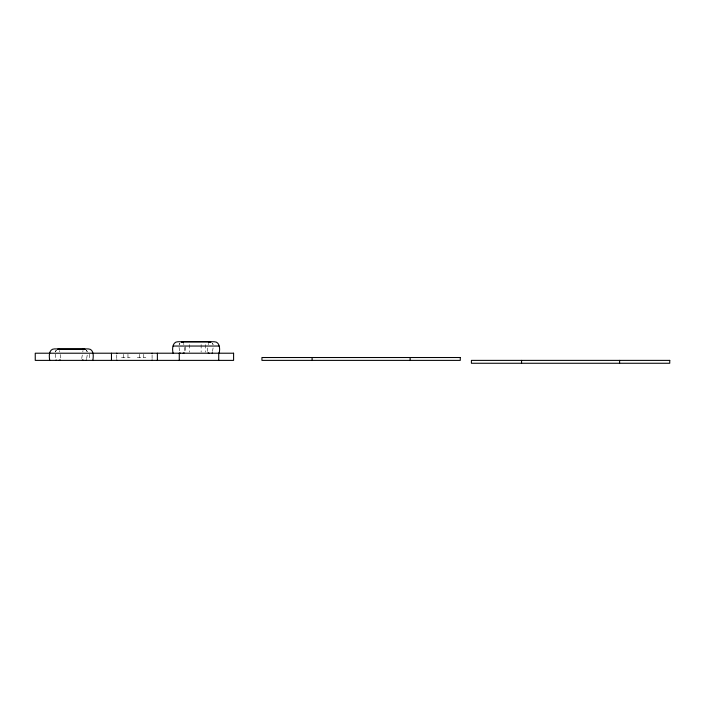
<?xml version="1.0" encoding="UTF-8"?>
<svg xmlns="http://www.w3.org/2000/svg" width="705" height="705" viewBox="0 0 705 705"><rect width="100%" height="100%" fill="white"/><g stroke="black" fill="none" stroke-linecap="round" stroke-linejoin="round"><path stroke-width="0.53" stroke-dasharray="3.52 2.64" d="M81.736 358.493L82.37 354.518M82.793 351.874L83.014 350.544M86.653 358.598L87.376 354.113M207.244 351.39L207.922 347.38M208.38 344.719L208.609 343.379M212.496 351.425L213.192 347.389M179.837 343.335L179.563 343.688A4.115 4.107 -90 0 0 179.132 344.463M121.524 357.523L130.099 357.523M137.308 357.523L145.882 357.523M212.399 343.335L212.672 343.688A4.115 4.107 -90 0 1 213.095 344.463M183.626 343.379L183.846 344.719M184.305 347.38L184.992 351.39M179.044 347.389L179.731 351.425M59.581 350.544L59.793 351.874M60.216 354.518L60.85 358.493M55.219 354.113L55.933 358.598M205.446 344.613L205.446 352.139M201.137 344.613L201.137 352.139M189.663 344.613L189.663 352.139M185.353 346.763L185.353 352.139M152.086 355.012L152.086 358.598M143.75 354.298L143.75 357.523M139.44 354.298L139.44 357.523M127.966 354.298L127.966 357.523M123.666 354.298L123.666 357.523M116.757 355.012L116.757 358.598M89.579 354.245L89.579 358.343M212.364 343.555A4.477 4.063 8.5 0 1 213.086 344.586M179.149 344.586A4.477 4.063 -8.5 0 1 179.872 343.555M86.257 350.173A4.3 4.292 -90 0 1 87.217 351.636M86.222 350.42A4.3 3.992 9.1 0 1 87.191 351.769M55.404 351.769A4.3 3.992 -9.1 0 1 56.365 350.42M55.378 351.636A4.3 4.292 90 0 1 56.33 350.173"/><path stroke-width="1.06" d="M173.157 353.214C171.932 349.442 172.364 341.52 178.057 341.74L214.179 341.74C219.872 341.52 220.295 349.442 219.07 353.214M86.371 360.387L86.442 359.947M212.196 353.214L212.267 352.773M173.157 346.04L219.07 346.04M58.594 349.301A4.3 3.992 -9.1 0 1 59.37 349.222L83.225 349.222A4.3 3.992 9.1 0 1 83.992 349.301M179.96 352.773L180.039 353.214M56.153 359.947L56.224 360.387M619.598 360.387L619.598 363.26M521.559 360.387L521.559 363.26M410.125 357.523L410.125 360.387M312.095 357.523L312.095 360.387M218.735 353.214L218.735 360.387M208.839 341.802L183.397 341.802M179.273 353.214L179.273 360.387M157.382 353.214L157.382 360.387M152.086 353.214L152.086 353.663M152.086 359.947L152.086 360.387M116.757 353.214L116.757 353.663M116.757 359.947L116.757 360.387M111.469 353.214L111.469 360.387M92.813 360.387C93.827 355.012 93.368 349.09 88.275 348.913L54.364 348.913C49.35 348.931 48.627 355.135 49.773 360.387M208.839 341.74A4.82 4.803 -90 0 1 210.945 342.216M181.291 342.216A4.82 4.803 -90 0 1 183.397 341.74M208.839 342.101A4.477 4.063 8.5 0 1 210.072 342.242M182.154 342.242A4.477 4.063 -8.5 0 1 183.388 342.101M208.081 352.844A4.503 4.503 0 0 1 209.077 353.214M183.159 353.214A4.503 4.503 0 0 1 184.155 352.844M83.225 348.913A4.3 4.292 -90 0 1 85.199 349.398M57.396 349.398A4.3 4.292 90 0 1 59.37 348.913M82.335 359.902A4.018 4.018 0 0 1 83.587 360.387M59 360.387A4.018 4.018 0 0 1 60.26 359.902M233.593 353.214L35.25 353.214L35.25 360.387L233.593 360.387L233.593 353.214M460.277 357.523L261.934 357.523L261.934 360.387L460.277 360.387L460.277 357.523M669.75 360.387L471.407 360.387L471.407 363.26L669.75 363.26L669.75 360.387"/></g></svg>
